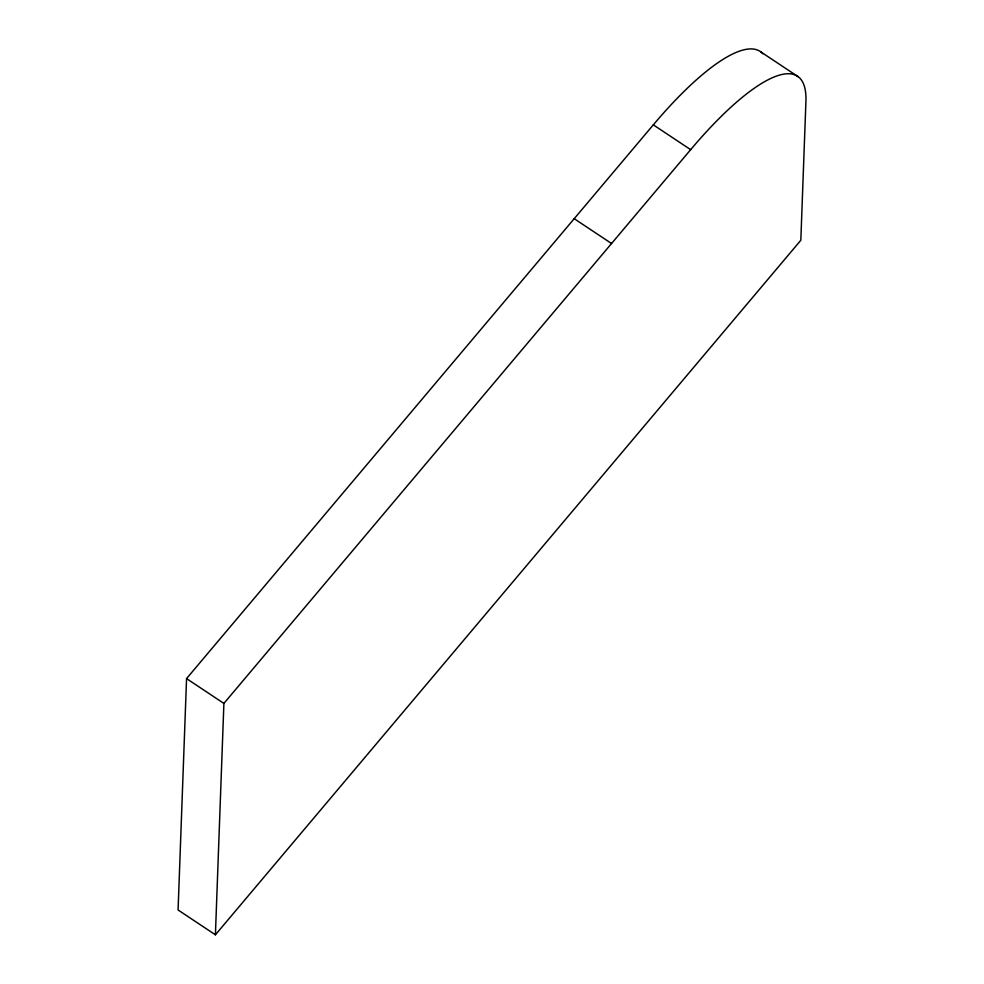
<?xml version="1.0" encoding="UTF-8"?>
<svg xmlns="http://www.w3.org/2000/svg" width="984" height="984" viewBox="0 0 984 984"><rect width="100%" height="100%" fill="white"/><g stroke="black" fill="none" stroke-linecap="round" stroke-linejoin="round"><path stroke-width="1.48" d="M762.908 53.8A199.248 52.73 -56.4 0 0 653.314 124.845L186.554 678.591L178.079 909.979L215.41 934.8L800.828 240.268L805.921 101.438A199.248 52.73 -56.4 0 0 690.657 149.666L223.897 703.412L215.41 934.8M760.853 51.918L798.196 76.727M653.314 124.845L690.657 149.666M574.201 218.694L611.544 243.515M186.554 678.591L223.897 703.412"/></g></svg>
